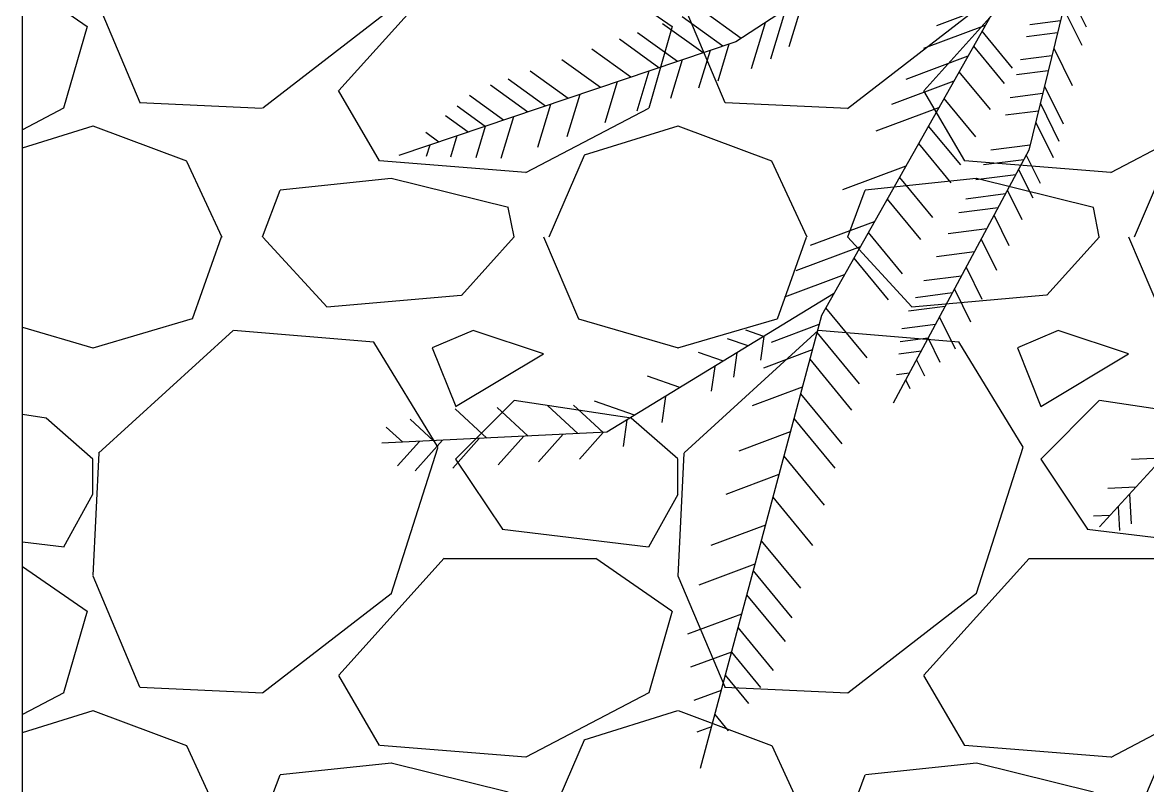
# Model space of a CAD drawing. Extents: x 58467 to 79089, y -33726 to -17391.
# Drawn here: x 76162.59 to 76211.43, y -20834.02 to -20800.87 of the extents above; entities that cross this region are included whole.
import ezdxf

# ---------------------------------------------------------------- set-up
doc = ezdxf.new("R2010")
doc.units = 0
doc.header["$LTSCALE"] = 100
for name, color, linetype in [('BA_elev4', 252, 'Continuous'), ('BA_env_landscp', 84, 'Continuous'), ('BA_furn-fix', 134, 'Continuous')]:
    doc.layers.add(name, color=color, linetype=linetype)

# ---------------------------------------------------------------- blocks, each defined once
blk = doc.blocks.new('MAVİ SEDİR')
for p, q in [((215750.1615059549, 56221.27756363302), (215743.8378119825, 56208.50362183926)), ((215774.639061401, 56216.88592476941), (215796.1137470936, 56208.84449555528)), ((215842.47841573, 56218.754036975), (215847.7278424083, 56201.41979964387)), ((215751.7156676807, 56214.89995345576), (215745.3598194284, 56202.06105960988)), ((215848.9055277574, 56214.56125317457), (215854.1795110855, 56197.14592683646)), ((215864.4754833214, 56204.40405392502), (215878.3378769228, 56214.42619443083)), ((215870.8227116401, 56201.66971374518), (215885.1106164064, 56211.99948746379)), ((215752.7782290838, 56210.53965921747), (215763.5030358798, 56209.16201081244)), ((215779.1093503187, 56208.96473095599), (215800.6780817011, 56200.88808531222)), ((215856.0267945441, 56209.91563133163), (215860.9235101504, 56193.74608831955)), ((215877.7895421634, 56199.31930170951), (215891.9425707137, 56209.55156352462)), ((215753.790778344, 56206.38459326825), (215764.6196378214, 56204.99357884056)), ((215780.2636518537, 56206.91934947251), (215769.6149178744, 56194.02283068102)), ((215886.7486292028, 56196.2967585408), (215900.728211915, 56206.40362364525)), ((215893.1977384113, 56194.12101106822), (215907.0524678714, 56204.13761060459)), ((215755.1096510861, 56200.97250771568), (215748.6835842132, 56187.9917713684)), ((215783.2315710845, 56201.66030159372), (215772.4885208343, 56188.64955780949)), ((215868.7338581813, 56202.37443396106), (215872.6566307971, 56189.42096767121)), ((215875.329891796, 56200.14911833956), (215879.3229378307, 56186.96360078071)), ((215902.979072552, 56190.8210649288), (215916.6444376618, 56200.70075909509)), ((215755.7662729733, 56198.27801436866), (215766.7981403649, 56196.86092268523)), ((215785.1771173067, 56198.21286251705), (215806.8735020338, 56190.08841569236)), ((215885.0733722781, 56196.86194295649), (215889.1702242857, 56183.33364560863)), ((215913.6902936216, 56187.2074011782), (215927.1482919868, 56196.93717472387)), ((215757.0299122381, 56193.09258321182), (215768.1916350936, 56191.65881102532)), ((215788.2939314287, 56192.68997815866), (215777.3900065343, 56179.48440155439)), ((215896.6917228237, 56192.94223931712), (215900.9123554642, 56179.00520345373)), ((215924.9999828773, 56183.39183114853), (215938.2390282931, 56192.96330755697)), ((215790.1240142908, 56189.4471360712), (215811.9244715618, 56181.2837181525)), ((215907.7816283516, 56189.20081811561), (215912.1204116297, 56174.87363465722)), ((215932.8407714554, 56180.74657032567), (215945.9280210307, 56190.20830239382)), ((215758.3495652188, 56187.67729589604), (215751.8564672872, 56174.56115596244)), ((215758.9756860827, 56185.10796560894), (215770.337362653, 56183.64850849202)), ((215920.894061842, 56184.77705304916), (215925.3725435489, 56169.98856860158)), ((215939.0972443349, 56178.63581291484), (215952.0633700529, 56188.00997566752)), ((215947.5676436855, 56175.77813918305), (215959.5022117676, 56184.40651330334)), ((215759.8177023343, 56181.65269365974), (215753.2942298985, 56168.47519684365)), ((215793.5522472397, 56183.37242856887), (215782.4812205138, 56169.96447749332)), ((215931.0921573093, 56181.33650339794), (215935.6792884072, 56166.18924561278)), ((215953.9480735736, 56173.6255621752), (215963.8036508056, 56180.7508814112)), ((215760.4672490721, 56178.98723367753), (215771.9822032504, 56177.50808738056)), ((215795.3930390949, 56180.11061052452), (215817.304345817, 56171.90568382535)), ((215944.056921567, 56176.96255776387), (215948.4873184228, 56162.33285526923)), ((215959.9729382834, 56171.5929428256), (215967.8653815535, 56177.29896861463)), ((215761.4444043481, 56174.97740939122), (215755.3875802559, 56162.74254813037)), ((215798.995407044, 56173.72734196232), (215787.7514044063, 56160.10990240657)), ((215953.9480735736, 56173.6255621752), (215957.2866925226, 56162.60104144822)), ((215963.9188660692, 56170.26169813278), (215966.1569164541, 56162.87138697916)), ((215970.1891334492, 56168.14628684679), (215974.7527451757, 56171.44565629574)), ((215763.3743276974, 56167.05783539213), (215777.0842513355, 56165.29673565462)), ((215802.428220424, 56167.64451809809), (215791.0751278375, 56153.89496137447)), ((215973.3612089633, 56167.07611807471), (215974.557020653, 56163.12740426206)), ((215764.7609183353, 56163.50708036529), (215759.9087795554, 56153.70569866981)), ((215765.6019320275, 56161.93670964571), (215779.73268671, 56160.12155231741)), ((215767.4166118503, 56158.54827484917), (215762.4775507799, 56148.57130902739)), ((215806.89955251, 56159.72147582714), (215829.0529326219, 56151.42590211887)), ((215768.4069157075, 56156.6991442167), (215782.404277653, 56154.90112176966)), ((215809.1256766985, 56155.77686252047), (215797.5597484343, 56141.76954376404)), ((215771.3395296889, 56151.22326294303), (215766.2720693877, 56140.98692905142)), ((215772.0140212411, 56149.96382829422), (215785.8398450481, 56148.18784067242)), ((215774.610560086, 56145.11547848507), (215788.3129038795, 56143.35535241177)), ((215813.4097524926, 56148.18563177411), (215801.7076823654, 56134.01343369034)), ((215776.0173072751, 56142.48875003127), (215770.7967407737, 56131.94313967923)), ((215778.5487185558, 56137.76200872957), (215792.0637807831, 56136.02593979371)), ((215817.8837297968, 56140.25790227023), (215840.2681944201, 56131.87579645778)), ((215780.4823224514, 56134.15151466874), (215775.1156135792, 56123.31069487931)), ((215820.0064473408, 56136.49652187908), (215808.0947435913, 56122.07043972289)), ((215782.8612678839, 56129.70946302903), (215796.1712441559, 56127.99973828236)), ((215822.8611081149, 56131.43816397891), (215845.3502865468, 56123.01684694394)), ((215825.0632456507, 56127.53605417201), (215812.9908440106, 56112.91535325932)), ((215785.7616473642, 56124.29377116403), (215780.2221433212, 56113.10390294456)), ((215828.376063938, 56121.66585736696), (215849.2565074565, 56113.84694858672)), ((215787.4147723335, 56121.20699734391), (215800.5082038801, 56119.52508871564)), ((215789.8676021821, 56116.62698609124), (215784.1937080086, 56105.16564810875)), ((215790.5716288016, 56115.31240251276), (215803.5149340828, 56113.64977826077)), ((215832.1279493236, 56115.01764919693), (215911.4518617018, 56066.58660488403)), ((215793.0906084528, 56110.60887399254), (215805.9141220959, 56108.96163750113)), ((215834.9190213592, 56110.07196829157), (215820.5453901619, 56092.66428347203)), ((215795.0874725428, 56106.88025824357), (215789.6074454039, 56095.81053412243)), ((215796.5009586631, 56104.2409466173), (215808.3042605866, 56102.72476078956)), ((215837.2312518424, 56104.29172861892), (215853.95863375, 56098.02797884984)), ((215856.5154216008, 56100.12793038293), (215862.7640427495, 56102.30447010676)), ((215799.0698458561, 56099.44422895742), (215794.9402558799, 56091.1024049825)), ((215799.0698458561, 56099.44422895742), (215808.8170233743, 56098.19216131487)), ((215837.982395709, 56101.4810003367), (215823.1675607247, 56083.53898036137)), ((215856.5154216008, 56100.12793038293), (215857.6873503213, 56091.77172428233)), ((215861.987050408, 56096.78723916791), (215869.1777279532, 56099.29191899184)), ((215801.49557548, 56094.91482020941), (215809.3012111921, 56093.91215211537)), ((215839.6031607825, 56095.4162097772), (215856.6302007207, 56089.04024980506)), ((215865.950990539, 56094.36706403553), (215867.1503354243, 56085.81537239129)), ((215870.6464504183, 56091.50026109222), (215879.3280264613, 56094.52425545416)), ((215803.0842840045, 56091.94832706919), (215800.3160044922, 56086.35636744661)), ((215840.4876418261, 56092.10654302056), (215825.8126572199, 56074.33389369832)), ((215805.6088175942, 56087.2344280372), (215810.1222349797, 56086.65465980632)), ((215873.7055991984, 56089.63250437564), (215874.9274760189, 56080.92015322066)), ((215885.8537740776, 56082.21546229769), (215897.1536118912, 56086.15145798204)), ((215806.8859578976, 56084.84970617615), (215805.4068397225, 56081.86186875736)), ((215843.1068798071, 56082.30553605197), (215860.5765663939, 56075.76382223633)), ((215843.7092959117, 56080.05133674552), (215829.2141537324, 56062.49649183491)), ((215890.9386519265, 56079.11090104946), (215892.2106014259, 56070.04151655577)), ((215700.445228227, 56075.84856809695), (215739.1096337145, 56033.43449147716)), ((215901.7515164038, 56072.50912986913), (215915.7884861349, 56077.39853210608)), ((215912.6905216965, 56066.5260338415), (215923.0433977582, 56076.06193113118)), ((215921.6064061573, 56066.09004299719), (215932.116171604, 56075.77044902547)), ((215938.9873996917, 56065.24010443202), (215949.8030117874, 56075.2022217658)), ((215953.4060226814, 56064.53502714678), (215964.4753537325, 56074.7308416566)), ((215846.0283713866, 56071.37351706847), (215831.6626869797, 56053.97545648536)), ((215904.4239019843, 56070.87751059333), (215905.7350344772, 56061.52873950877)), ((215972.0529565137, 56063.62318351972), (215980.1956639384, 56071.12332369321)), ((215847.2847950721, 56066.67206672768), (215865.2823037181, 56059.9327042113)), ((215911.4518617018, 56066.58660488403), (215990.1714890863, 56062.73717895692)), ((215912.6905216965, 56066.5260338415), (215921.0279008685, 56057.18581307724)), ((215982.8183380937, 56063.09675141701), (215988.5635223127, 56068.38856465772)), ((215926.6498819104, 56065.84341471689), (215935.2823809506, 56056.17257630142)), ((215940.4561408078, 56065.16828231701), (215949.3805229458, 56055.17045234752)), ((215956.024912403, 56064.40696223682), (215965.2784395553, 56054.04039683691)), ((215968.9087035908, 56063.77693893151), (215978.4346116186, 56053.10522997799)), ((215976.9309081335, 56063.38464944556), (215984.6249026026, 56054.76520136512)), ((215717.1683282156, 56057.50366313093), (215727.9816439909, 56057.08814894073)), ((215849.5457024447, 56058.21190805706), (215835.3763660434, 56041.05164153912)), ((215851.2726834915, 56051.74966468801), (215869.7740069214, 56044.82164325572)), ((215726.4652451683, 56047.30513187235), (215736.2008701612, 56046.93102919937)), ((215728.6660761482, 56044.89086446979), (215728.1036144228, 56034.48922694767)), ((215853.3974173537, 56043.7990578542), (215839.4430952707, 56026.8991918874)), ((215732.6063103648, 56040.5685066355), (215732.1520148383, 56032.16719294107)), ((215735.4980158622, 56037.39636375673), (215741.1817601984, 56037.17795929374)), ((215855.9878653778, 56034.10578090829), (215875.0848871057, 56026.95469378067)), ((215857.464339177, 56028.58091829538), (215843.73704491, 56011.95600224293)), ((215859.6550622454, 56020.38338442635), (215879.2153837961, 56013.05880964993)), ((215860.2838573316, 56018.03047679931), (215846.7139570537, 56001.59617819874)), ((215862.5336615053, 56009.61186552934), (215849.0893520674, 55993.32966807351)), ((215864.3171428296, 56002.93820203804), (215883.2091224238, 55995.8638951636)), ((215865.5795853315, 55998.21422970397), (215853.2048768183, 55983.22740956271)), ((215867.8739639804, 55989.62882383751), (215857.6549183781, 55977.25269406493)), ((215867.8739639804, 55989.62882383751), (215882.1104134698, 55984.29783075717)), ((215870.0404827252, 55981.52186086949), (215861.856970406, 55971.61093431144)), ((215871.4594235522, 55976.21228265067), (215881.002858052, 55972.63863998652)), ((215873.7141881765, 55967.77510971852), (215868.9822729119, 55962.04435954223)), ((215874.85485463, 55963.50681491626), (215879.9540028047, 55961.59738351942))]:
    blk.add_line(p, q)
for points in [[(215733.4426660906, 56289.88447982464), (215763.804345658, 56165.29322693754), (215811.2478052394, 56076.70510946894)], [(215733.4426660906, 56289.88447982464), (215866.3579870582, 56203.17598583811), (215984.1948731359, 56163.4211454761)], [(215733.4426660906, 56289.88447982464), (215836.3768975006, 56107.48866334532), (215878.7505996194, 55948.92920720447)]]:
    blk.add_lwpolyline(points)
blk = doc.blocks.new('FRN35_A_R')
at = {"layer": 'BA_elev4'}
h = blk.add_hatch(dxfattribs=at)
h.set_pattern_fill('GRAVEL', color=256, angle=90, style=0)
h.set_pattern_definition([(318.0127875, (57945.15012413157, -45787.03264115118), (228.5999999858178, -203.2000000159581), [3.4172144, -338.30483639565]), (274.969741, (57947.69012413157, -45789.31864115118), (-25.40000144697924, 304.799999879405), [5.864047199999996, -580.5404889352395]), (222.5104470999999, (57948.19812413157, -45795.16064115117), (279.3999999024596, 254.0000001072749), [4.1348152, -409.347227941]), (357.2736889999999, (57954.54812413157, -45805.06664115118), (-507.9999999973313, 25.40000005319725), [5.340045199999995, -528.6643742573793]), (22.83365418000001, (57959.88212413157, -45805.32064115118), (-304.7999999955546, -127.0000000106341), [5.236336999999996, -518.3980774534394]), (87.27368899999998, (57964.70812413158, -45803.28864115118), (-25.40000005319728, -507.9999999973313), [5.340045199999995, -528.6643742573793]), (127.69424047, (57964.96212413157, -45797.95464115118), (254.0000000190041, -330.1999999853589), [7.061936599999999, -699.1311531424701]), (162.25532837, (57960.64412413157, -45792.36664115118), (-558.7999999847885, 177.8000000477929), [6.667195199999999, -660.0525660190499]), (211.42956562, (57954.29412413157, -45790.33464115118), (-330.1999999822602, -203.2000000288312), [5.358129999999997, -530.4554569871196]), (265.2363582999999, (57949.72212413157, -45793.12864115118), (25.40000004389256, 279.3999999959952), [6.117132799999999, -299.7393695]), (312.3974378, (57949.21412413157, -45799.22464115118), (279.4000000106399, -304.7999999902466), [7.910779199999999, -783.1677251217699]), (228.81407483, (57954.80212413157, -45779.92064115118), (-152.4000000123918, -177.7999999893351), [2.700045399999999, -267.3056582434399]), (261.4692344, (57953.02412413157, -45781.95264115118), (50.79999994237343, 330.2000000088966), [5.136819799999999, -508.5463899704]), (314.9999999999999, (57952.26212413157, -45787.03264115118), (25.40000000000239, -3.552713678800501e-15), [3.5920934, -32.32893108428]), (293.19859051, (57949.21412413157, -45788.81064115118), (-50.79999999109334, 127.0000000034609), [1.934413199999999, -191.5062236889398]), (21.80140949000004, (57949.97612413157, -45790.58864115117), (-76.19999999822872, -25.40000000531496), [2.7356562, -134.0475299]), (120.96375653, (57952.51612413157, -45789.57264115118), (-50.79999999721125, 76.20000000186383), [4.443196599999997, -143.6629815290999]), (251.56505118, (57950.23012413157, -45785.76264115118), (25.39999999733753, 50.80000000132583), [3.2128714, -77.10898116828]), (106.389540334, (57949.97612413157, -45805.32064115118), (-76.20000000000243, 254.0000000000014), [4.50088, -445.58826672539]), (160.34617594, (57948.70612413158, -45801.00264115118), (279.3999999967041, -101.6000000092932), [3.7759894, -373.822156782]), (23.19859050999997, (57945.15012413157, -45785.76264115118), (-127.0000000035529, -50.79999999113262), [3.868800999999998, -189.5718358889398]), (73.61045967000004, (57948.70612413158, -45784.23864115118), (-76.19999998222859, -254.0000000053229), [4.500879999999996, -445.5882667253997]), (69.44395478000001, (57965.72412413157, -45805.32064115118), (-50.8000000000021, -126.9999999999986), [4.340351999999996, -212.6773431310599]), (24.77514060000005, (57967.24812413157, -45801.25664115118), (-279.3999999312726, -127.0000001511693), [3.636721199999999, -360.0359338071999]), (156.80140949, (57970.55012413157, -45785.50864115118), (-127.000000003193, 50.79999999202298), [3.868801, -189.57183588894]), (107.35402464, (57966.99412413158, -45783.98464115118), (101.6000000213246, -330.1999999934302), [4.257827400000001, -421.523759802]), (159.44395478, (57970.55012413157, -45797.95464115118), (126.9999999996463, -50.80000000088461), [2.170176, -214.84751913106]), (191.309932474, (57970.55012413157, -45787.03264115118), (-101.6000000000037, -25.400000000004), [1.295146, -128.21994964526]), (255.963756532, (57969.28012413158, -45787.28664115118), (25.39999999999865, 76.19999999999513), [5.236336999999999, -99.49054589068997]), (276.00900596, (57968.01012413157, -45792.36664115118), (-25.40000001329354, 253.9999999986537), [4.852669999999994, -480.4136486333697]), (33.69006753000003, (57954.80212413157, -45789.57264115118), (-50.79999999823702, -25.40000000352969), [3.6632388, -87.9177635968]), (83.15722659000001, (57957.85012413158, -45787.54064115118), (50.79999997739394, 431.8000000026568), [6.3955676, -633.1600906503099]), (150.9453959, (57958.61212413157, -45781.19064115118), (177.7999999984025, -101.6000000027969), [2.615082399999999, -258.8939231810999]), (180, (57956.32612413157, -45779.92064115118), (-25.4, -25.4), [1.524, -23.876]), (210.25643716, (57967.24812413157, -45792.87464115117), (177.800000007098, 101.5999999875716), [3.5286696, -349.3394077319999]), (138.0127875, (57964.20012413157, -45794.65264115118), (-228.599999985102, 203.2000000167534), [6.8344288, -334.8876219956499]), (90, (57959.12012413157, -45790.08064115118), (-25.4, 25.4), [6.604, -18.796]), (55.3048465, (57959.12012413157, -45783.47664115118), (177.7999998625458, 254.0000000962153), [4.016095599999998, -397.5931672413999]), (344.0546040999999, (57961.40612413157, -45780.17464115118), (101.6000000004475, -25.39999999822557), [3.6982908, -181.21650038772]), (297.64597536, (57964.96212413157, -45781.19064115118), (253.9999999663075, -482.6000000177335), [6.021450999999995, -596.1246442293794]), (265.42607874, (57967.75612413157, -45786.52464115118), (-25.39999999999478, -330.1999999999883), [6.370294599999998, -630.6584645623999])])
h.paths.add_polyline_path([(91133.19624095675, -2440.313698805418), (91293.19617665902, -2440.313698805418), (91293.19617665902, -2526.463677463558), (91133.19624095675, -2526.463677463558)])
at = {"layer": 'BA_furn-fix'}
blk.add_lwpolyline([(91133.19624095675, -2440.313698805418), (91293.19617665902, -2440.313698805418), (91293.19617665902, -2526.463677463558), (91133.19624095675, -2526.463677463558)], close=True, dxfattribs=at)
at = {"layer": 'BA_env_landscp', "xscale": -0.1241314334969906, "yscale": 0.1241314334969906, "zscale": 0.1241314334969905, "rotation": 90}
blk.add_blockref('MAVİ SEDİR', (98197.05212777833, 24300.2988495289), dxfattribs=at)

msp = doc.modelspace()

# ---------------------------------------------------------------- block references
at = {"rotation": 270}
msp.add_blockref('FRN35_A_R', (78689.0513106211, 70418.75470608473), dxfattribs=at)

doc.saveas('drawing.dxf')
